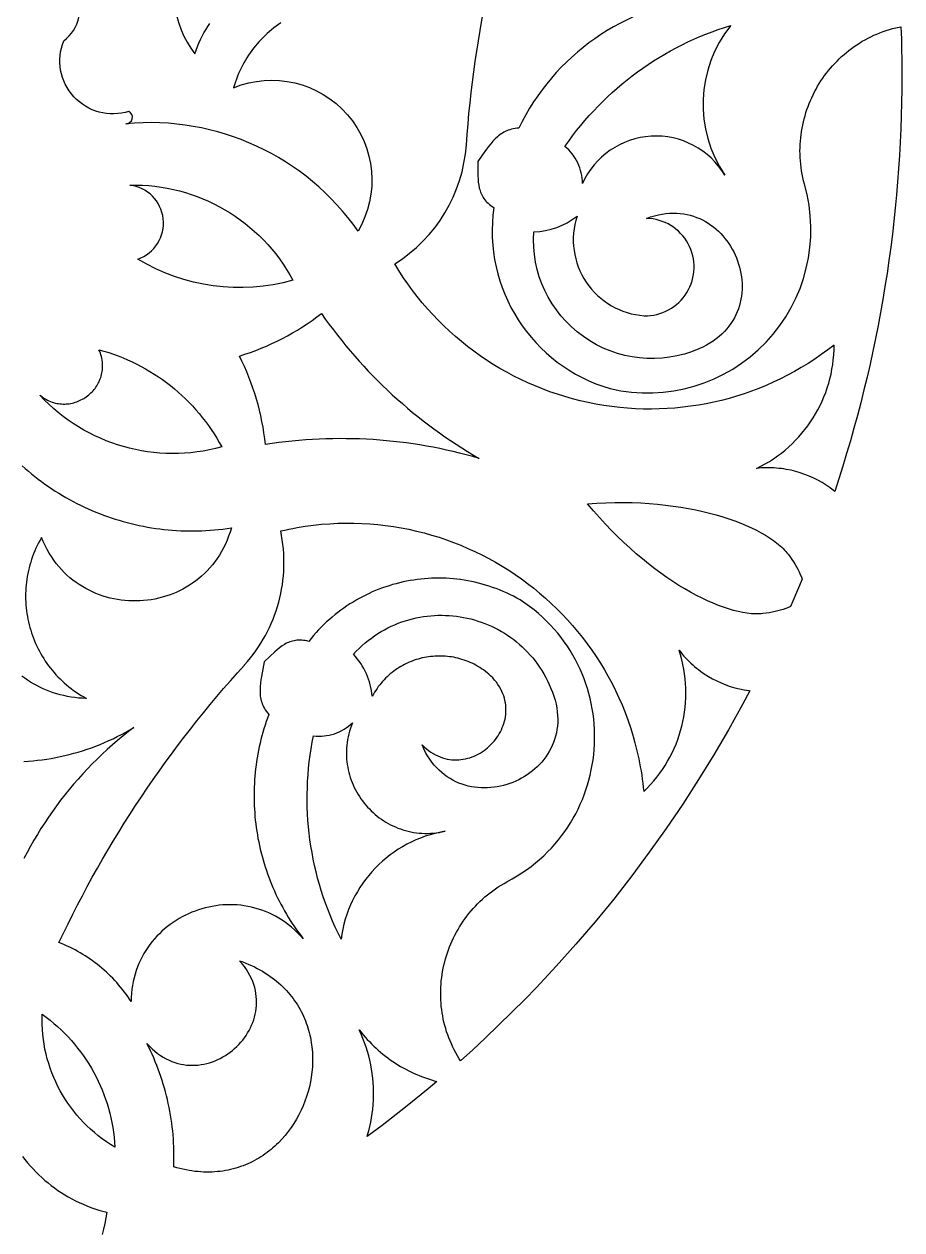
# Model space of a CAD drawing. Extents: x -340 to 340, y -265 to 265.
# Drawn here: x 33.5 to 100, y -87.5 to 3.9 of the extents above; entities that cross this region are included whole.
import ezdxf

# ---------------------------------------------------------------- set-up
doc = ezdxf.new("R2010")
doc.units = 0
doc.layers.add('LAYER_1', color=18, linetype='CONTINUOUS')

msp = doc.modelspace()

# ---------------------------------------------------------------- linework, layer by layer
at = {"layer": 'LAYER_1'}
for points in [[(85.062, 5.944, 0.260478), (70.972, -3.945), (70.824, -3.958), (70.681, -3.977), (70.545, -4.001), (70.413, -4.031), (70.287, -4.066), (70.166, -4.107), (70.05, -4.152), (69.938, -4.203), (69.83, -4.258), (69.726, -4.318), (69.626, -4.382), (69.529, -4.45), (69.435, -4.523), (69.344, -4.599), (69.168, -4.763), (69, -4.942), (68.838, -5.133), (68.679, -5.335), (68.521, -5.547), (68.199, -5.997), (67.856, -6.473), (67.86, -7.035), (67.863, -7.301), (67.869, -7.558), (67.882, -7.805), (67.902, -8.043), (67.933, -8.273), (67.976, -8.493), (68.004, -8.601), (68.036, -8.706), (68.072, -8.809), (68.112, -8.909), (68.158, -9.008), (68.209, -9.105), (68.266, -9.2), (68.329, -9.293), (68.397, -9.384), (68.473, -9.472), (68.555, -9.559), (68.644, -9.645), (68.741, -9.728), (68.845, -9.809), (68.957, -9.889), (69.078, -9.967, 0.373134), (77.889, -23.693, 0.574165), (92.615, -8.189), (92.55, -7.937), (92.493, -7.686), (92.442, -7.434), (92.398, -7.182), (92.362, -6.931), (92.332, -6.679), (92.309, -6.428), (92.292, -6.177), (92.282, -5.927), (92.279, -5.677), (92.283, -5.428), (92.292, -5.18), (92.308, -4.933), (92.331, -4.687), (92.36, -4.442), (92.394, -4.198), (92.435, -3.956), (92.482, -3.716), (92.536, -3.477), (92.594, -3.239), (92.659, -3.004), (92.73, -2.771), (92.806, -2.539), (92.888, -2.31), (92.976, -2.084), (93.069, -1.859), (93.168, -1.638), (93.272, -1.418), (93.381, -1.202), (93.495, -0.988), (93.615, -0.778), (93.74, -0.571), (93.87, -0.366), (94.005, -0.165), (94.145, 0.032), (94.29, 0.226), (94.439, 0.416), (94.594, 0.603), (94.753, 0.785), (94.916, 0.964), (95.084, 1.139), (95.257, 1.309), (95.434, 1.475), (95.616, 1.636), (95.801, 1.793), (95.991, 1.946), (96.185, 2.093), (96.383, 2.236), (96.585, 2.373), (96.792, 2.506), (97.002, 2.633), (97.215, 2.755), (97.433, 2.872), (97.654, 2.983), (97.879, 3.088), (98.107, 3.187), (98.339, 3.281), (98.575, 3.369), (98.813, 3.45), (99.055, 3.525), (99.301, 3.594), (99.549, 3.657), (99.8, 3.713), (99.929, 3.737, -0.009354), (100, -0.003, -0.080245), (94.911, -31.488), (94.844, -31.433), (94.557, -31.214), (94.26, -31.009), (93.953, -30.818), (93.639, -30.64), (93.316, -30.476), (92.986, -30.327), (92.648, -30.193), (92.304, -30.073), (91.954, -29.97), (91.598, -29.882), (91.236, -29.811), (91.054, -29.781), (90.87, -29.756), (90.686, -29.734), (90.5, -29.717), (90.314, -29.705), (90.126, -29.697), (89.938, -29.693), (89.749, -29.693), (89.559, -29.698), (89.369, -29.708), (89.178, -29.722), (88.986, -29.741), (89.319, -29.574), (89.645, -29.395), (89.962, -29.207), (90.272, -29.007), (90.573, -28.798), (90.865, -28.579), (91.148, -28.351), (91.423, -28.113), (91.688, -27.866), (91.944, -27.611), (92.191, -27.347), (92.428, -27.076), (92.655, -26.796), (92.872, -26.509), (93.079, -26.215), (93.276, -25.914), (93.462, -25.606), (93.637, -25.292), (93.802, -24.972), (93.955, -24.646), (94.097, -24.314), (94.227, -23.977), (94.346, -23.636), (94.453, -23.29), (94.548, -22.939), (94.631, -22.584), (94.702, -22.226), (94.76, -21.864), (94.805, -21.499), (94.837, -21.131), (94.857, -20.76), (94.863, -20.387, -0.453995), (61.566, -14.231, 0.240725), (66.993, -5.22), (66.996, -5.21, -0.074077), (72.444, 19.494)], [(51.868, 14.479, 0.578149), (46.414, 1.673), (46.509, 1.954), (46.613, 2.229), (46.725, 2.498), (46.845, 2.76), (46.972, 3.016), (47.107, 3.265), (47.248, 3.508), (47.397, 3.745), (47.552, 3.975)], [(52.925, 4.033), (52.747, 3.91), (52.572, 3.783), (52.4, 3.652), (52.232, 3.517), (52.066, 3.377), (51.904, 3.234), (51.745, 3.086), (51.589, 2.934), (51.438, 2.778), (51.289, 2.618), (51.145, 2.454), (51.004, 2.286), (50.868, 2.115), (50.735, 1.939), (50.607, 1.76), (50.483, 1.577), (50.363, 1.391), (50.247, 1.201), (50.136, 1.007), (50.03, 0.81), (49.928, 0.61), (49.831, 0.406), (49.739, 0.199), (49.652, -0.011), (49.57, -0.225), (49.493, -0.442), (49.421, -0.662), (49.354, -0.885, -0.719328), (58.784, -11.76, 0.270929), (41.2, -3.618, 0.777705), (41.418, -2.676, -0.636132), (36.484, 2.676, 0.862472), (33.696, 7.918, -0.153049)]]:
    msp.add_lwpolyline(points, format="xyb", dxfattribs=at)
for points in [[(87.029, 3.838, 0.329739), (86.59, -7.515, 0.606751), (75.789, -8.151), (75.785, -7.947), (75.77, -7.744), (75.743, -7.543), (75.705, -7.344), (75.656, -7.148), (75.596, -6.955), (75.525, -6.767), (75.445, -6.583), (75.354, -6.403), (75.253, -6.23), (75.144, -6.062), (75.024, -5.902), (74.896, -5.748), (74.76, -5.602), (74.615, -5.465), (74.461, -5.337), (74.75, -4.928), (75.046, -4.527), (75.35, -4.133), (75.662, -3.745), (75.982, -3.365), (76.309, -2.992), (76.644, -2.627), (76.986, -2.269), (77.335, -1.918), (77.691, -1.575), (78.054, -1.24), (78.424, -0.913), (78.8, -0.593), (79.183, -0.282), (79.572, 0.021), (79.967, 0.316), (80.369, 0.603), (80.776, 0.881), (81.189, 1.151), (81.608, 1.412), (82.032, 1.664), (82.462, 1.908), (82.897, 2.142), (83.337, 2.368), (83.783, 2.585), (84.233, 2.792), (84.688, 2.99), (85.147, 3.179), (85.611, 3.358), (86.08, 3.528), (86.552, 3.688)], [(41.483, -8.262, -0.281952), (53.855, -15.483, -0.207503), (42.102, -13.873, 0.794747)], [(82.941, -10.393), (83.206, -10.413), (83.465, -10.446), (83.719, -10.493), (83.967, -10.552), (84.21, -10.624), (84.446, -10.708), (84.676, -10.803), (84.9, -10.91), (85.117, -11.028), (85.327, -11.155), (85.53, -11.293), (85.727, -11.44), (85.916, -11.596), (86.097, -11.761), (86.271, -11.934), (86.437, -12.114), (86.595, -12.302), (86.745, -12.497), (86.887, -12.698), (87.02, -12.905), (87.144, -13.117), (87.26, -13.335), (87.366, -13.557), (87.463, -13.784), (87.551, -14.014), (87.629, -14.248), (87.697, -14.484), (87.755, -14.723), (87.803, -14.965), (87.841, -15.208), (87.868, -15.452), (87.885, -15.697), (87.89, -15.942), (87.885, -16.187), (87.868, -16.432), (87.841, -16.675), (87.801, -16.917), (87.75, -17.158), (87.686, -17.396), (87.611, -17.632), (87.523, -17.864), (87.423, -18.093), (87.311, -18.318), (87.185, -18.538), (87.046, -18.753), (86.895, -18.964), (86.729, -19.168), (86.551, -19.367), (86.358, -19.558), (86.152, -19.743), (85.932, -19.921), (85.697, -20.09), (85.448, -20.251), (85.184, -20.404), (84.905, -20.547), (84.612, -20.68, -0.562024), (72.106, -11.795, 0.166667), (75.381, -10.619, 0.487168), (80.467, -18.166, 1), (80.654, -10.785), (80.955, -10.679), (81.251, -10.59), (81.544, -10.518), (81.833, -10.462), (82.117, -10.422), (82.397, -10.397), (82.671, -10.388)], [(56.011, -17.995, 0.11065), (67.968, -28.983), (67.475, -28.841), (66.98, -28.707), (66.484, -28.579), (65.987, -28.458), (65.488, -28.345), (64.987, -28.238), (64.486, -28.139), (63.983, -28.046), (63.479, -27.961), (62.974, -27.882), (62.468, -27.811), (61.961, -27.747), (61.454, -27.69), (60.945, -27.639), (60.436, -27.596), (59.927, -27.56), (59.417, -27.531), (58.907, -27.509), (58.396, -27.493), (57.885, -27.485), (57.374, -27.484), (56.863, -27.489), (56.352, -27.502), (55.841, -27.521), (55.33, -27.548), (54.82, -27.581), (54.309, -27.621), (53.8, -27.669), (53.29, -27.723), (52.781, -27.784), (52.273, -27.852), (51.766, -27.926), (51.716, -27.489), (51.656, -27.053), (51.586, -26.619), (51.506, -26.187), (51.416, -25.757), (51.317, -25.329), (51.207, -24.904), (51.088, -24.482), (50.96, -24.062), (50.821, -23.646), (50.673, -23.233), (50.516, -22.823), (50.349, -22.417), (50.172, -22.014), (49.987, -21.616), (49.791, -21.221), (50.212, -21.089), (50.63, -20.946), (51.043, -20.794), (51.453, -20.633), (51.859, -20.462), (52.26, -20.282), (52.657, -20.093), (53.05, -19.895), (53.438, -19.688), (53.821, -19.472), (54.199, -19.248), (54.573, -19.014), (54.94, -18.772), (55.303, -18.521), (55.66, -18.262)]]:
    msp.add_lwpolyline(points, format="xyb", close=True, dxfattribs=at)
for points in [[(39.526, -20.85), (39.894, -20.964), (40.258, -21.086), (40.619, -21.218), (40.975, -21.359), (41.326, -21.508), (41.673, -21.667), (42.016, -21.833), (42.354, -22.009), (42.686, -22.192), (43.014, -22.384), (43.336, -22.584), (43.653, -22.792), (43.965, -23.008), (44.271, -23.232), (44.571, -23.463), (44.865, -23.702), (45.153, -23.948), (45.434, -24.202), (45.71, -24.463), (45.978, -24.731), (46.24, -25.005), (46.495, -25.287), (46.744, -25.575), (46.984, -25.87), (47.218, -26.172), (47.444, -26.48), (47.663, -26.794), (47.874, -27.114), (48.077, -27.44), (48.272, -27.772), (48.459, -28.11), (47.992, -28.232), (47.524, -28.336), (47.054, -28.424), (46.583, -28.495), (46.112, -28.549), (45.641, -28.587), (45.17, -28.609), (44.7, -28.615), (44.231, -28.604), (43.763, -28.578), (43.298, -28.535), (42.834, -28.477), (42.374, -28.403), (41.916, -28.314), (41.462, -28.209), (41.012, -28.089), (40.567, -27.954), (40.126, -27.804), (39.69, -27.639), (39.26, -27.459), (38.835, -27.264), (38.417, -27.055), (38.006, -26.831), (37.602, -26.593), (37.205, -26.34), (36.817, -26.074), (36.436, -25.793), (36.065, -25.499), (35.702, -25.19), (35.349, -24.868), (35.007, -24.533), (34.674, -24.184), (34.786, -24.272), (34.899, -24.353), (35.014, -24.428), (35.129, -24.497), (35.246, -24.56), (35.363, -24.616), (35.481, -24.666), (35.6, -24.71), (35.719, -24.749), (35.838, -24.782), (35.958, -24.809), (36.078, -24.83), (36.197, -24.846), (36.316, -24.857), (36.435, -24.862), (36.554, -24.862), (36.672, -24.857), (36.789, -24.847), (36.905, -24.833), (37.021, -24.813), (37.135, -24.789), (37.248, -24.76), (37.36, -24.727), (37.47, -24.69), (37.578, -24.648), (37.685, -24.602), (37.79, -24.552), (37.892, -24.498), (37.993, -24.44), (38.091, -24.378), (38.187, -24.313), (38.281, -24.244), (38.372, -24.171), (38.46, -24.096), (38.545, -24.017), (38.627, -23.934), (38.705, -23.849), (38.781, -23.761), (38.853, -23.67), (38.921, -23.576), (38.986, -23.479), (39.047, -23.38), (39.104, -23.278), (39.157, -23.174), (39.205, -23.068), (39.249, -22.959), (39.289, -22.849), (39.324, -22.736), (39.355, -22.621), (39.38, -22.505), (39.401, -22.387), (39.416, -22.268), (39.426, -22.147), (39.431, -22.024), (39.43, -21.901), (39.424, -21.776), (39.412, -21.65), (39.394, -21.523), (39.37, -21.395), (39.339, -21.266), (39.303, -21.137), (39.26, -21.007), (39.21, -20.876), (39.154, -20.746)], [(79.566, -32.334), (80.212, -32.36), (80.846, -32.4), (81.468, -32.452), (82.076, -32.516), (82.672, -32.592), (83.254, -32.679), (83.821, -32.776), (84.373, -32.884), (84.911, -33.002), (85.432, -33.129), (85.937, -33.265), (86.425, -33.409), (86.896, -33.56), (87.348, -33.72), (87.783, -33.886), (88.198, -34.058), (88.594, -34.237), (88.971, -34.421), (89.326, -34.61), (89.661, -34.803), (89.975, -35.001), (90.266, -35.202), (90.535, -35.406), (90.781, -35.613), (90.895, -35.717), (91.004, -35.822), (91.106, -35.927), (91.202, -36.033), (91.292, -36.139), (91.376, -36.245), (91.523, -36.441), (91.66, -36.633), (91.788, -36.824), (91.908, -37.012), (92.019, -37.2), (92.122, -37.389), (92.217, -37.578), (92.304, -37.769), (92.384, -37.964), (92.444, -38.128), (91.741, -39.799), (91.558, -40.209), (91.402, -40.278), (91.207, -40.356), (91.009, -40.426), (90.808, -40.489), (90.602, -40.545), (90.39, -40.596), (90.172, -40.64), (89.946, -40.68), (89.712, -40.714), (89.469, -40.745), (89.335, -40.758), (89.196, -40.766), (89.053, -40.769), (88.906, -40.768), (88.755, -40.762), (88.601, -40.752), (88.281, -40.717), (87.948, -40.664), (87.6, -40.593), (87.241, -40.503), (86.869, -40.395), (86.487, -40.268), (86.093, -40.124), (85.69, -39.961), (85.278, -39.78), (84.857, -39.581), (84.429, -39.364), (83.993, -39.128), (83.551, -38.875), (83.104, -38.604), (82.651, -38.315), (82.194, -38.008), (81.734, -37.683), (81.27, -37.341), (80.804, -36.981), (80.337, -36.603), (79.869, -36.207), (79.401, -35.794), (78.934, -35.364), (78.467, -34.916), (78.003, -34.45), (77.541, -33.967), (77.083, -33.467), (76.628, -32.949), (76.178, -32.414), (76.875, -32.368), (77.563, -32.338), (78.241, -32.322), (78.909, -32.321)], [(58.469, -33.887), (59.075, -33.906), (59.678, -33.942), (60.277, -33.993), (60.873, -34.06), (61.465, -34.144), (62.053, -34.242), (62.636, -34.356), (63.215, -34.486), (63.789, -34.63), (64.358, -34.789), (64.922, -34.962), (65.479, -35.15), (66.031, -35.353), (66.577, -35.569), (67.116, -35.799), (67.649, -36.043), (68.175, -36.301), (68.693, -36.571), (69.204, -36.855), (69.707, -37.152), (70.203, -37.461), (70.69, -37.784), (71.168, -38.118), (71.638, -38.465), (72.099, -38.823), (72.55, -39.194), (72.992, -39.576), (73.424, -39.969), (73.846, -40.374), (74.258, -40.79), (74.659, -41.217), (75.05, -41.654), (75.429, -42.102), (75.797, -42.561), (76.153, -43.029), (76.497, -43.507), (76.829, -43.996), (77.149, -44.493), (77.456, -45), (77.751, -45.517), (78.032, -46.042), (78.299, -46.576), (78.553, -47.119), (78.793, -47.671), (79.019, -48.23), (79.23, -48.798), (79.427, -49.373), (79.608, -49.957), (79.774, -50.548), (79.925, -51.146), (80.06, -51.751), (80.121, -52.056), (80.179, -52.363), (80.232, -52.672), (80.282, -52.982), (80.327, -53.294), (80.368, -53.608), (80.404, -53.923), (80.437, -54.24), (80.702, -53.978), (80.956, -53.707), (81.2, -53.429), (81.432, -53.143), (81.653, -52.851), (81.863, -52.552), (82.061, -52.246), (82.249, -51.935), (82.425, -51.618), (82.589, -51.296), (82.741, -50.969), (82.882, -50.637), (83.011, -50.3), (83.129, -49.96), (83.234, -49.616), (83.327, -49.269), (83.409, -48.918), (83.478, -48.565), (83.534, -48.21), (83.579, -47.852), (83.611, -47.493), (83.63, -47.133), (83.637, -46.771), (83.631, -46.409), (83.613, -46.046), (83.581, -45.683), (83.537, -45.321), (83.479, -44.959), (83.409, -44.598), (83.325, -44.238), (83.228, -43.88), (83.118, -43.523), (83.237, -43.675), (83.359, -43.822), (83.484, -43.966), (83.612, -44.107), (83.743, -44.244), (83.876, -44.377), (84.012, -44.506), (84.15, -44.632), (84.291, -44.754), (84.434, -44.873), (84.58, -44.988), (84.728, -45.099), (85.029, -45.31), (85.339, -45.506), (85.657, -45.687), (85.981, -45.853), (86.312, -46.003), (86.649, -46.138), (86.991, -46.258), (87.337, -46.362), (87.687, -46.45), (88.041, -46.522), (88.398, -46.579), (88.48, -46.588), (87.932, -47.628), (86.865, -49.548), (85.753, -51.449), (84.596, -53.33), (83.394, -55.19), (82.149, -57.026), (80.861, -58.839), (79.531, -60.625), (78.159, -62.384), (76.747, -64.114), (75.295, -65.813), (73.804, -67.481), (72.275, -69.116), (71.44, -69.97), (68.43, -72.917), (67.474, -73.811), (66.553, -74.634), (66.46, -74.49), (66.326, -74.27), (66.199, -74.047), (66.079, -73.823), (65.966, -73.596), (65.859, -73.367), (65.76, -73.137), (65.666, -72.905), (65.58, -72.671), (65.5, -72.436), (65.427, -72.199), (65.36, -71.962), (65.3, -71.723), (65.247, -71.483), (65.2, -71.243), (65.159, -71.002), (65.125, -70.76), (65.097, -70.518), (65.075, -70.275), (65.06, -70.033), (65.051, -69.79), (65.048, -69.547), (65.051, -69.305), (65.061, -69.063), (65.076, -68.821), (65.098, -68.58), (65.126, -68.339), (65.159, -68.1), (65.199, -67.861), (65.245, -67.623), (65.296, -67.387), (65.354, -67.152), (65.417, -66.918), (65.486, -66.686), (65.56, -66.455), (65.641, -66.227), (65.727, -66), (65.819, -65.775), (65.916, -65.553), (66.019, -65.332), (66.128, -65.115), (66.242, -64.899), (66.362, -64.687), (66.487, -64.477), (66.617, -64.27), (66.753, -64.067), (66.894, -63.866), (67.04, -63.669), (67.192, -63.475), (67.349, -63.285), (67.511, -63.098), (67.678, -62.915), (67.85, -62.737), (68.028, -62.562), (68.21, -62.391), (68.398, -62.225), (68.59, -62.063), (68.788, -61.906), (68.99, -61.753), (69.197, -61.606), (69.409, -61.463), (69.626, -61.325), (69.848, -61.192), (70.074, -61.065), (70.462, -60.854), (70.839, -60.632), (71.204, -60.4), (71.557, -60.158), (71.899, -59.906), (72.229, -59.645), (72.548, -59.375), (72.855, -59.097), (73.151, -58.81), (73.435, -58.515), (73.707, -58.213), (73.967, -57.903), (74.216, -57.587), (74.453, -57.263), (74.679, -56.934), (74.893, -56.598), (75.095, -56.257), (75.285, -55.91), (75.463, -55.558), (75.63, -55.201), (75.785, -54.84), (75.928, -54.475), (76.059, -54.106), (76.178, -53.734), (76.286, -53.358), (76.381, -52.98), (76.465, -52.599), (76.537, -52.216), (76.597, -51.831), (76.645, -51.445), (76.681, -51.057), (76.705, -50.669), (76.717, -50.28), (76.717, -49.891), (76.705, -49.501), (76.681, -49.113), (76.645, -48.725), (76.596, -48.338), (76.536, -47.952), (76.464, -47.568), (76.379, -47.187), (76.283, -46.807), (76.174, -46.43), (76.054, -46.056), (75.921, -45.686), (75.775, -45.319), (75.618, -44.956), (75.449, -44.597), (75.267, -44.243), (75.073, -43.894), (74.867, -43.55), (74.648, -43.212), (74.417, -42.88), (74.174, -42.554), (73.919, -42.234), (73.651, -41.921), (73.371, -41.616), (73.079, -41.317), (72.774, -41.027), (72.456, -40.745), (72.127, -40.471), (71.785, -40.207), (71.43, -39.951), (71.064, -39.705), (70.81, -39.563), (70.555, -39.429), (70.298, -39.301), (70.039, -39.179), (69.779, -39.064), (69.516, -38.955), (69.253, -38.852), (68.988, -38.756), (68.721, -38.666), (68.454, -38.582), (68.185, -38.505), (67.915, -38.433), (67.645, -38.368), (67.373, -38.31), (67.101, -38.257), (66.828, -38.211), (66.555, -38.171), (66.282, -38.137), (66.008, -38.109), (65.734, -38.087), (65.46, -38.071), (65.186, -38.061), (64.912, -38.058), (64.638, -38.06), (64.365, -38.068), (64.092, -38.082), (63.819, -38.103), (63.548, -38.129), (63.277, -38.161), (63.007, -38.199), (62.737, -38.243), (62.469, -38.292), (62.202, -38.348), (61.936, -38.409), (61.672, -38.476), (61.409, -38.549), (61.147, -38.628), (60.888, -38.712), (60.63, -38.802), (60.373, -38.898), (60.119, -38.999), (59.867, -39.107), (59.617, -39.219), (59.37, -39.338), (59.124, -39.462), (58.881, -39.591), (58.641, -39.726), (58.404, -39.867), (58.169, -40.013), (57.937, -40.164), (57.708, -40.321), (57.482, -40.484), (57.259, -40.652), (57.04, -40.825), (56.824, -41.004), (56.612, -41.188), (56.403, -41.378), (56.197, -41.572), (55.996, -41.772), (55.799, -41.978), (55.605, -42.188), (55.416, -42.404), (55.231, -42.626), (55.05, -42.852), (54.91, -42.819), (54.775, -42.793), (54.644, -42.774), (54.517, -42.762), (54.393, -42.756), (54.274, -42.757), (54.157, -42.765), (54.044, -42.778), (53.934, -42.797), (53.826, -42.822), (53.721, -42.852), (53.618, -42.887), (53.516, -42.928), (53.417, -42.973), (53.319, -43.023), (53.223, -43.077), (53.033, -43.199), (52.846, -43.335), (52.66, -43.486), (52.473, -43.648), (52.09, -44.004), (51.681, -44.389), (51.576, -44.966), (51.473, -45.51), (51.429, -45.771), (51.394, -46.026), (51.368, -46.275), (51.356, -46.52), (51.359, -46.76), (51.367, -46.879), (51.38, -46.997), (51.398, -47.115), (51.421, -47.231), (51.45, -47.348), (51.485, -47.464), (51.526, -47.579), (51.574, -47.695), (51.628, -47.81), (51.69, -47.926), (51.759, -48.041), (51.836, -48.156), (51.922, -48.272), (52.015, -48.388), (51.917, -48.658), (51.824, -48.928), (51.735, -49.2), (51.65, -49.472), (51.571, -49.745), (51.495, -50.019), (51.425, -50.294), (51.359, -50.569), (51.297, -50.845), (51.24, -51.122), (51.187, -51.399), (51.139, -51.676), (51.095, -51.954), (51.056, -52.232), (51.022, -52.511), (50.992, -52.789), (50.966, -53.068), (50.945, -53.347), (50.928, -53.626), (50.915, -53.905), (50.907, -54.184), (50.904, -54.463), (50.905, -54.742), (50.91, -55.02), (50.92, -55.299), (50.934, -55.577), (50.952, -55.855), (50.975, -56.132), (51.002, -56.409), (51.034, -56.685), (51.07, -56.961), (51.11, -57.236), (51.154, -57.511), (51.203, -57.784), (51.256, -58.057), (51.314, -58.33), (51.376, -58.601), (51.442, -58.871), (51.512, -59.141), (51.587, -59.409), (51.666, -59.676), (51.749, -59.943), (51.836, -60.207), (51.928, -60.471), (52.024, -60.734), (52.124, -60.995), (52.228, -61.254), (52.337, -61.512), (52.449, -61.769), (52.566, -62.024), (52.687, -62.278), (52.813, -62.529), (52.942, -62.779), (53.076, -63.028), (53.213, -63.274), (53.355, -63.519), (53.501, -63.761), (53.651, -64.002), (53.806, -64.241), (53.964, -64.477), (54.127, -64.712), (54.293, -64.944), (54.464, -65.174), (54.639, -65.401), (54.424, -65.163), (54.204, -64.937), (53.979, -64.723), (53.749, -64.521), (53.515, -64.331), (53.276, -64.153), (53.032, -63.986), (52.785, -63.831), (52.535, -63.688), (52.281, -63.555), (52.024, -63.434), (51.764, -63.325), (51.502, -63.226), (51.238, -63.138), (50.972, -63.061), (50.705, -62.994), (50.436, -62.938), (50.166, -62.892), (49.895, -62.857), (49.625, -62.832), (49.353, -62.817), (49.082, -62.812), (48.812, -62.817), (48.542, -62.832), (48.273, -62.857), (48.006, -62.891), (47.74, -62.934), (47.475, -62.987), (47.213, -63.049), (46.954, -63.12), (46.697, -63.2), (46.443, -63.289), (46.192, -63.386), (45.945, -63.493), (45.701, -63.607), (45.462, -63.731), (45.227, -63.862), (44.997, -64.002), (44.772, -64.15), (44.552, -64.306), (44.338, -64.469), (44.129, -64.641), (43.926, -64.82), (43.73, -65.007), (43.541, -65.201), (43.358, -65.402), (43.183, -65.61), (43.015, -65.826), (42.855, -66.049), (42.703, -66.278), (42.559, -66.514), (42.424, -66.757), (42.298, -67.006), (42.181, -67.262), (42.074, -67.524), (41.977, -67.792), (41.889, -68.066), (41.812, -68.347), (41.746, -68.633), (41.69, -68.924), (41.646, -69.222), (41.613, -69.525), (41.592, -69.833), (41.583, -70.147), (41.459, -69.958), (41.331, -69.772), (41.201, -69.589), (41.066, -69.408), (40.929, -69.231), (40.788, -69.056), (40.643, -68.884), (40.496, -68.716), (40.345, -68.55), (40.191, -68.388), (40.034, -68.228), (39.874, -68.072), (39.711, -67.919), (39.546, -67.77), (39.377, -67.623), (39.205, -67.48), (39.031, -67.34), (38.854, -67.204), (38.674, -67.071), (38.491, -66.942), (38.306, -66.816), (38.119, -66.694), (37.928, -66.576), (37.736, -66.461), (37.541, -66.35), (37.344, -66.242), (37.144, -66.139), (36.943, -66.039), (36.739, -65.943), (36.533, -65.851), (36.324, -65.763), (36.114, -65.679), (36.457, -64.962), (36.806, -64.249), (37.162, -63.538), (37.524, -62.832), (37.893, -62.129), (38.268, -61.429), (38.649, -60.733), (39.037, -60.041), (39.431, -59.353), (39.832, -58.668), (40.238, -57.987), (40.651, -57.31), (41.07, -56.637), (41.495, -55.968), (41.927, -55.302), (42.364, -54.641), (42.808, -53.984), (43.258, -53.331), (43.713, -52.682), (44.175, -52.038), (44.643, -51.397), (45.116, -50.761), (45.596, -50.129), (46.081, -49.502), (46.573, -48.879), (47.07, -48.26), (47.573, -47.646), (48.081, -47.036), (48.596, -46.431), (49.116, -45.831), (49.642, -45.235), (50.173, -44.644), (50.178, -44.635), (50.408, -44.374), (50.628, -44.107), (50.84, -43.835), (51.043, -43.558), (51.238, -43.275), (51.423, -42.988), (51.599, -42.695), (51.767, -42.399), (51.925, -42.098), (52.074, -41.792), (52.214, -41.483), (52.345, -41.17), (52.466, -40.854), (52.578, -40.535), (52.681, -40.212), (52.774, -39.887), (52.857, -39.559), (52.931, -39.229), (52.995, -38.897), (53.05, -38.563), (53.095, -38.227), (53.129, -37.889), (53.154, -37.55), (53.169, -37.211), (53.174, -36.87), (53.169, -36.529), (53.154, -36.187), (53.128, -35.845), (53.093, -35.503), (53.047, -35.161), (52.99, -34.82), (52.923, -34.479), (53.234, -34.409), (53.545, -34.343), (53.855, -34.282), (54.166, -34.225), (54.476, -34.173), (54.786, -34.125), (55.404, -34.043), (56.021, -33.977), (56.637, -33.929), (57.25, -33.899), (57.861, -33.885)], [(65.409, -40.877), (65.687, -40.891), (65.964, -40.914), (66.24, -40.945), (66.515, -40.985), (66.788, -41.032), (67.06, -41.088), (67.331, -41.153), (67.599, -41.225), (67.865, -41.306), (68.128, -41.395), (68.389, -41.491), (68.647, -41.596), (68.902, -41.709), (69.153, -41.83), (69.401, -41.958), (69.646, -42.095), (69.886, -42.239), (70.122, -42.391), (70.354, -42.551), (70.581, -42.719), (70.803, -42.894), (71.02, -43.076), (71.232, -43.267), (71.438, -43.465), (71.639, -43.67), (71.833, -43.883), (72.022, -44.103), (72.204, -44.33), (72.38, -44.565), (72.548, -44.807), (72.71, -45.057), (72.864, -45.313), (73.011, -45.577), (73.151, -45.848), (73.282, -46.126), (73.406, -46.41), (73.52, -46.702), (73.627, -47.007), (73.717, -47.307), (73.79, -47.603), (73.846, -47.894), (73.886, -48.18), (73.911, -48.462), (73.921, -48.739), (73.916, -49.011), (73.896, -49.277), (73.863, -49.538), (73.816, -49.793), (73.757, -50.042), (73.685, -50.285), (73.6, -50.523), (73.505, -50.753), (73.398, -50.977), (73.28, -51.195), (73.152, -51.405), (73.014, -51.609), (72.866, -51.805), (72.71, -51.994), (72.545, -52.175), (72.371, -52.349), (72.19, -52.514), (72.002, -52.672), (71.807, -52.821), (71.605, -52.962), (71.398, -53.095), (71.185, -53.218), (70.967, -53.333), (70.744, -53.438), (70.517, -53.535), (70.286, -53.622), (70.052, -53.699), (69.815, -53.766), (69.575, -53.824), (69.334, -53.871), (69.091, -53.908), (68.846, -53.935), (68.601, -53.951), (68.356, -53.956), (68.111, -53.95), (67.866, -53.933), (67.622, -53.905), (67.38, -53.865), (67.14, -53.814), (66.902, -53.75), (66.667, -53.675), (66.435, -53.588), (66.206, -53.488), (65.982, -53.375), (65.762, -53.25), (65.547, -53.112), (65.338, -52.962), (65.134, -52.797), (64.937, -52.62), (64.746, -52.429), (64.562, -52.224), (64.386, -52.006), (64.218, -51.773), (64.059, -51.526), (63.908, -51.265), (63.766, -50.989), (63.635, -50.698), (63.8, -50.854), (63.968, -50.998), (64.137, -51.129), (64.308, -51.248), (64.481, -51.356), (64.655, -51.451), (64.83, -51.536), (65.006, -51.609), (65.183, -51.672), (65.36, -51.724), (65.537, -51.766), (65.714, -51.797), (65.89, -51.819), (66.066, -51.831), (66.241, -51.834), (66.416, -51.827), (66.588, -51.812), (66.759, -51.787), (66.929, -51.755), (67.096, -51.714), (67.261, -51.665), (67.424, -51.609), (67.583, -51.545), (67.74, -51.474), (67.894, -51.396), (68.044, -51.311), (68.19, -51.22), (68.333, -51.122), (68.471, -51.018), (68.605, -50.909), (68.734, -50.794), (68.859, -50.673), (68.978, -50.548), (69.092, -50.418), (69.2, -50.283), (69.303, -50.143), (69.399, -50), (69.489, -49.853), (69.573, -49.702), (69.649, -49.548), (69.719, -49.39), (69.781, -49.23), (69.836, -49.067), (69.883, -48.902), (69.923, -48.734), (69.954, -48.565), (69.976, -48.393), (69.99, -48.221), (69.995, -48.047), (69.99, -47.872), (69.977, -47.696), (69.953, -47.52), (69.92, -47.343), (69.877, -47.167), (69.823, -46.99), (69.759, -46.814), (69.684, -46.639), (69.597, -46.465), (69.5, -46.292), (69.391, -46.12), (69.27, -45.95), (69.137, -45.782), (68.992, -45.616), (68.834, -45.452), (68.702, -45.337), (68.568, -45.226), (68.432, -45.12), (68.293, -45.019), (68.153, -44.922), (68.011, -44.83), (67.867, -44.743), (67.721, -44.661), (67.574, -44.583), (67.425, -44.51), (67.275, -44.442), (67.123, -44.378), (66.97, -44.319), (66.816, -44.264), (66.662, -44.214), (66.506, -44.169), (66.349, -44.128), (66.192, -44.091), (66.034, -44.059), (65.875, -44.032), (65.716, -44.009), (65.557, -43.99), (65.398, -43.976), (65.238, -43.967), (65.079, -43.961), (64.919, -43.961), (64.76, -43.964), (64.6, -43.972), (64.442, -43.984), (64.283, -44), (64.125, -44.021), (63.968, -44.046), (63.812, -44.076), (63.656, -44.109), (63.501, -44.147), (63.348, -44.189), (63.195, -44.235), (63.044, -44.286), (62.894, -44.34), (62.745, -44.399), (62.598, -44.462), (62.453, -44.529), (62.309, -44.6), (62.168, -44.675), (62.028, -44.754), (61.89, -44.838), (61.754, -44.925), (61.62, -45.016), (61.489, -45.112), (61.36, -45.211), (61.233, -45.314), (61.11, -45.421), (60.988, -45.532), (60.87, -45.647), (60.755, -45.766), (60.642, -45.889), (60.533, -46.016), (60.426, -46.146), (60.323, -46.281), (60.224, -46.419), (60.128, -46.561), (60.035, -46.706), (59.946, -46.856), (59.861, -47.009), (59.837, -46.787), (59.803, -46.567), (59.76, -46.35), (59.709, -46.134), (59.649, -45.922), (59.58, -45.712), (59.502, -45.505), (59.417, -45.302), (59.322, -45.103), (59.22, -44.907), (59.11, -44.716), (58.992, -44.529), (58.866, -44.347), (58.732, -44.17), (58.591, -43.998), (58.442, -43.832), (58.656, -43.603), (58.876, -43.383), (59.1, -43.173), (59.329, -42.972), (59.563, -42.781), (59.801, -42.599), (60.043, -42.427), (60.289, -42.263), (60.539, -42.11), (60.792, -41.965), (61.048, -41.829), (61.308, -41.703), (61.57, -41.586), (61.834, -41.478), (62.101, -41.379), (62.37, -41.288), (62.641, -41.207), (62.914, -41.135), (63.188, -41.071), (63.464, -41.017), (63.74, -40.971), (64.018, -40.933), (64.296, -40.905), (64.574, -40.885), (64.853, -40.874), (65.131, -40.871)], [(58.28, -49.227), (58.206, -49.441), (58.14, -49.656), (58.083, -49.87), (58.034, -50.085), (57.993, -50.298), (57.96, -50.512), (57.935, -50.724), (57.917, -50.936), (57.908, -51.147), (57.905, -51.357), (57.91, -51.565), (57.922, -51.772), (57.942, -51.978), (57.968, -52.181), (58.002, -52.383), (58.042, -52.584), (58.088, -52.782), (58.142, -52.977), (58.201, -53.171), (58.267, -53.362), (58.339, -53.55), (58.418, -53.736), (58.502, -53.919), (58.592, -54.098), (58.688, -54.275), (58.789, -54.448), (58.896, -54.617), (59.008, -54.783), (59.125, -54.946), (59.248, -55.104), (59.375, -55.258), (59.508, -55.409), (59.645, -55.555), (59.786, -55.696), (59.933, -55.833), (60.084, -55.965), (60.239, -56.092), (60.398, -56.215), (60.561, -56.332), (60.728, -56.444), (60.899, -56.551), (61.074, -56.652), (61.252, -56.747), (61.434, -56.836), (61.619, -56.92), (61.807, -56.997), (61.998, -57.068), (62.193, -57.133), (62.39, -57.192), (62.59, -57.243), (62.793, -57.288), (62.998, -57.326), (63.205, -57.357), (63.415, -57.38), (63.627, -57.397), (63.841, -57.405), (64.057, -57.407), (64.275, -57.4), (64.494, -57.385), (64.715, -57.363), (64.938, -57.332), (64.953, -57.329), (64.621, -57.406), (64.247, -57.509), (63.88, -57.626), (63.52, -57.757), (63.167, -57.902), (62.821, -58.06), (62.482, -58.231), (62.152, -58.415), (61.83, -58.612), (61.517, -58.821), (61.213, -59.041), (60.918, -59.273), (60.633, -59.516), (60.357, -59.77), (60.092, -60.034), (59.837, -60.308), (59.593, -60.593), (59.361, -60.887), (59.139, -61.19), (58.93, -61.501), (58.733, -61.822), (58.548, -62.15), (58.376, -62.487), (58.217, -62.831), (58.071, -63.182), (57.939, -63.54), (57.821, -63.905), (57.717, -64.276), (57.628, -64.653), (57.554, -65.035), (57.495, -65.423), (57.273, -64.975), (57.061, -64.523), (56.859, -64.068), (56.667, -63.609), (56.485, -63.147), (56.313, -62.682), (56.151, -62.213), (55.999, -61.742), (55.857, -61.268), (55.725, -60.792), (55.603, -60.313), (55.491, -59.832), (55.389, -59.349), (55.298, -58.864), (55.216, -58.378), (55.145, -57.89), (55.084, -57.4), (55.033, -56.909), (54.993, -56.418), (54.963, -55.925), (54.943, -55.432), (54.933, -54.938), (54.934, -54.443), (54.945, -53.949), (54.967, -53.454), (54.999, -52.96), (55.041, -52.465), (55.094, -51.971), (55.158, -51.478), (55.232, -50.985), (55.316, -50.494), (55.411, -50.003), (55.61, -50.025), (55.81, -50.034), (56.01, -50.032), (56.209, -50.018), (56.408, -49.993), (56.605, -49.956), (56.8, -49.908), (56.992, -49.85), (57.181, -49.78), (57.366, -49.701), (57.546, -49.611), (57.722, -49.51), (57.892, -49.4), (58.056, -49.28), (58.213, -49.151), (58.362, -49.012)], [(65.162, -57.293), (64.953, -57.329), (65.001, -57.318), (65.386, -57.245)], [(50.049, -67.147), (50.278, -67.237), (50.502, -67.33), (50.721, -67.428), (50.933, -67.53), (51.141, -67.636), (51.343, -67.745), (51.539, -67.858), (51.731, -67.974), (51.917, -68.094), (52.098, -68.217), (52.273, -68.344), (52.443, -68.473), (52.608, -68.606), (52.768, -68.742), (52.923, -68.881), (53.073, -69.022), (53.217, -69.167), (53.357, -69.314), (53.491, -69.463), (53.621, -69.616), (53.746, -69.77), (53.865, -69.927), (53.98, -70.086), (54.09, -70.248), (54.195, -70.411), (54.295, -70.577), (54.391, -70.744), (54.481, -70.913), (54.567, -71.084), (54.649, -71.257), (54.725, -71.431), (54.797, -71.607), (54.865, -71.784), (54.928, -71.963), (54.986, -72.143), (55.04, -72.324), (55.089, -72.506), (55.134, -72.689), (55.174, -72.872), (55.21, -73.057), (55.242, -73.243), (55.269, -73.429), (55.292, -73.615), (55.325, -73.99), (55.341, -74.366), (55.341, -74.743), (55.324, -75.119), (55.291, -75.495), (55.242, -75.87), (55.177, -76.242), (55.097, -76.611), (55.001, -76.977), (54.891, -77.339), (54.766, -77.696), (54.626, -78.048), (54.472, -78.393), (54.303, -78.732), (54.121, -79.063), (53.925, -79.385), (53.716, -79.699), (53.494, -80.004), (53.259, -80.298), (53.011, -80.581), (52.75, -80.853), (52.616, -80.984), (52.478, -81.112), (52.337, -81.237), (52.193, -81.359), (52.047, -81.477), (51.897, -81.592), (51.744, -81.703), (51.589, -81.81), (51.431, -81.914), (51.27, -82.014), (51.106, -82.11), (50.94, -82.202), (50.771, -82.29), (50.599, -82.374), (50.424, -82.453), (50.247, -82.528), (50.068, -82.599), (49.885, -82.665), (49.701, -82.727), (49.514, -82.784), (49.324, -82.836), (49.132, -82.884), (48.937, -82.926), (48.74, -82.964), (48.541, -82.996), (48.339, -83.023), (48.135, -83.045), (47.929, -83.062), (47.721, -83.073), (47.51, -83.079), (47.297, -83.079), (47.082, -83.073), (46.865, -83.062), (46.646, -83.045), (46.425, -83.021), (46.202, -82.992), (45.977, -82.957), (45.749, -82.915), (45.52, -82.868), (45.289, -82.814), (45.056, -82.753), (44.822, -82.686), (44.832, -82.382), (44.837, -82.078), (44.837, -81.775), (44.833, -81.472), (44.824, -81.169), (44.809, -80.867), (44.791, -80.565), (44.767, -80.263), (44.738, -79.962), (44.705, -79.662), (44.667, -79.362), (44.624, -79.064), (44.576, -78.766), (44.524, -78.468), (44.467, -78.172), (44.405, -77.877), (44.339, -77.583), (44.267, -77.289), (44.192, -76.997), (44.111, -76.706), (44.026, -76.417), (43.936, -76.128), (43.842, -75.842), (43.743, -75.556), (43.639, -75.272), (43.531, -74.989), (43.418, -74.708), (43.301, -74.429), (43.179, -74.151), (43.052, -73.876), (42.922, -73.601), (42.786, -73.329), (42.984, -73.541), (43.186, -73.737), (43.391, -73.917), (43.6, -74.082), (43.812, -74.232), (44.026, -74.368), (44.242, -74.489), (44.46, -74.596), (44.68, -74.69), (44.901, -74.77), (45.123, -74.837), (45.346, -74.891), (45.569, -74.932), (45.792, -74.961), (46.014, -74.979), (46.236, -74.984), (46.457, -74.978), (46.677, -74.961), (46.895, -74.932), (47.111, -74.894), (47.325, -74.845), (47.536, -74.786), (47.745, -74.717), (47.95, -74.638), (48.152, -74.551), (48.349, -74.455), (48.543, -74.35), (48.732, -74.237), (48.916, -74.116), (49.095, -73.987), (49.269, -73.851), (49.436, -73.707), (49.598, -73.557), (49.753, -73.4), (49.901, -73.237), (50.043, -73.068), (50.177, -72.893), (50.303, -72.712), (50.421, -72.527), (50.531, -72.337), (50.632, -72.142), (50.724, -71.943), (50.806, -71.74), (50.879, -71.533), (50.942, -71.323), (50.995, -71.109), (51.037, -70.893), (51.068, -70.674), (51.088, -70.453), (51.096, -70.23), (51.093, -70.006), (51.077, -69.779), (51.048, -69.552), (51.007, -69.324), (50.952, -69.096), (50.884, -68.867), (50.802, -68.638), (50.706, -68.409), (50.596, -68.181), (50.47, -67.954), (50.33, -67.728), (50.174, -67.504), (50.002, -67.281), (49.814, -67.061)], [(35.152, -71.336), (35.448, -71.568), (35.736, -71.807), (36.017, -72.053), (36.291, -72.307), (36.556, -72.568), (36.813, -72.835), (37.063, -73.109), (37.304, -73.39), (37.537, -73.677), (37.762, -73.97), (37.978, -74.269), (38.186, -74.573), (38.385, -74.883), (38.575, -75.199), (38.756, -75.519), (38.928, -75.845), (39.092, -76.175), (39.246, -76.509), (39.39, -76.848), (39.526, -77.191), (39.652, -77.538), (39.768, -77.889), (39.874, -78.244), (39.971, -78.601), (40.058, -78.962), (40.134, -79.326), (40.201, -79.693), (40.257, -80.062), (40.303, -80.434), (40.339, -80.808), (40.364, -81.184), (40.035, -80.983), (39.714, -80.773), (39.402, -80.552), (39.099, -80.322), (38.805, -80.082), (38.521, -79.833), (38.245, -79.576), (37.98, -79.31), (37.723, -79.036), (37.477, -78.754), (37.24, -78.464), (37.014, -78.167), (36.798, -77.862), (36.592, -77.551), (36.397, -77.234), (36.213, -76.91), (36.039, -76.581), (35.877, -76.245), (35.726, -75.904), (35.586, -75.559), (35.457, -75.208), (35.341, -74.853), (35.236, -74.493), (35.143, -74.13), (35.062, -73.762), (34.993, -73.392), (34.937, -73.018), (34.894, -72.642), (34.863, -72.262), (34.845, -71.881), (34.84, -71.498), (34.848, -71.112)], [(59.024, -72.484), (59.174, -72.666), (59.328, -72.844), (59.485, -73.019), (59.646, -73.19), (59.81, -73.357), (59.977, -73.521), (60.147, -73.681), (60.321, -73.837), (60.497, -73.989), (60.677, -74.137), (60.86, -74.281), (61.045, -74.422), (61.233, -74.558), (61.424, -74.69), (61.618, -74.818), (61.814, -74.942), (62.012, -75.062), (62.213, -75.177), (62.417, -75.288), (62.623, -75.395), (62.83, -75.497), (63.04, -75.595), (63.253, -75.688), (63.467, -75.777), (63.683, -75.862), (63.9, -75.941), (64.12, -76.016), (64.341, -76.087), (64.564, -76.152), (64.752, -76.203), (64.106, -76.755), (62.376, -78.167), (60.617, -79.539), (59.472, -80.392), (59.512, -80.264), (59.602, -79.943), (59.682, -79.619), (59.753, -79.293), (59.813, -78.965), (59.863, -78.635), (59.903, -78.303), (59.933, -77.969), (59.953, -77.634), (59.963, -77.298), (59.963, -76.962), (59.952, -76.625), (59.932, -76.287), (59.901, -75.95), (59.86, -75.612), (59.808, -75.275), (59.746, -74.939), (59.674, -74.603), (59.592, -74.269), (59.499, -73.936), (59.396, -73.604), (59.282, -73.275), (59.158, -72.947), (59.023, -72.621), (58.878, -72.298)]]:
    msp.add_lwpolyline(points, close=True, dxfattribs=at)
for points in [[(33.324, -29.539), (33.562, -29.75), (33.804, -29.957), (34.048, -30.16), (34.296, -30.359), (34.547, -30.553), (34.8, -30.743), (35.056, -30.928), (35.316, -31.109), (35.577, -31.285), (35.842, -31.457), (36.109, -31.625), (36.378, -31.788), (36.651, -31.947), (36.925, -32.1), (37.202, -32.25), (37.481, -32.394), (37.762, -32.535), (38.046, -32.67), (38.332, -32.801), (38.619, -32.927), (38.909, -33.048), (39.201, -33.165), (39.494, -33.276), (39.789, -33.383), (40.086, -33.486), (40.385, -33.583), (40.685, -33.675), (40.987, -33.763), (41.291, -33.846), (41.595, -33.923), (41.902, -33.996), (42.209, -34.064), (42.518, -34.127), (42.828, -34.184), (43.139, -34.237), (43.451, -34.284), (43.765, -34.327), (44.079, -34.364), (44.394, -34.396), (44.71, -34.423), (45.026, -34.445), (45.344, -34.462), (45.662, -34.473), (45.98, -34.479), (46.3, -34.48), (46.619, -34.475), (46.939, -34.465), (47.26, -34.45), (47.58, -34.429), (47.901, -34.403), (48.222, -34.372), (48.544, -34.335), (48.865, -34.292), (49.186, -34.244), (49.088, -34.568), (48.979, -34.882), (48.86, -35.187), (48.73, -35.482), (48.59, -35.768), (48.44, -36.043), (48.281, -36.31), (48.113, -36.566), (47.936, -36.813), (47.751, -37.05), (47.558, -37.278), (47.357, -37.495), (47.149, -37.703), (46.934, -37.901), (46.712, -38.09), (46.484, -38.268), (46.25, -38.437), (46.01, -38.596), (45.765, -38.745), (45.516, -38.884), (45.261, -39.013), (45.002, -39.133), (44.74, -39.242), (44.474, -39.342), (44.204, -39.431), (43.932, -39.511), (43.657, -39.58), (43.38, -39.64), (43.101, -39.69), (42.82, -39.729), (42.538, -39.758), (42.256, -39.778), (41.973, -39.787), (41.689, -39.786), (41.406, -39.775), (41.124, -39.754), (40.842, -39.723), (40.562, -39.681), (40.283, -39.629), (40.005, -39.568), (39.73, -39.495), (39.458, -39.413), (39.189, -39.32), (38.922, -39.217), (38.66, -39.104), (38.401, -38.98), (38.147, -38.846), (37.897, -38.702), (37.652, -38.547), (37.412, -38.382), (37.178, -38.207), (36.95, -38.021), (36.728, -37.825), (36.513, -37.618), (36.305, -37.401), (36.104, -37.173), (35.911, -36.935), (35.726, -36.686), (35.549, -36.426), (35.381, -36.157), (35.222, -35.876), (35.072, -35.585), (34.932, -35.283), (34.802, -34.971), (34.687, -35.173), (34.578, -35.377), (34.475, -35.583), (34.378, -35.79), (34.286, -35.999), (34.2, -36.209), (34.121, -36.42), (34.046, -36.632), (33.978, -36.845), (33.915, -37.06), (33.858, -37.274), (33.806, -37.49), (33.761, -37.706), (33.72, -37.923), (33.686, -38.14), (33.656, -38.357), (33.633, -38.575), (33.614, -38.793), (33.602, -39.01), (33.594, -39.228), (33.592, -39.445), (33.595, -39.662), (33.604, -39.879), (33.618, -40.095), (33.637, -40.31), (33.662, -40.525), (33.691, -40.739), (33.726, -40.952), (33.766, -41.165), (33.811, -41.376), (33.862, -41.585), (33.917, -41.794), (33.977, -42.001), (34.043, -42.207), (34.113, -42.41), (34.188, -42.613), (34.269, -42.813), (34.354, -43.012), (34.444, -43.208), (34.539, -43.403), (34.639, -43.595), (34.743, -43.785), (34.852, -43.973), (34.966, -44.158), (35.085, -44.34), (35.209, -44.52), (35.337, -44.697), (35.469, -44.871), (35.607, -45.042), (35.749, -45.21), (35.895, -45.374), (36.046, -45.536), (36.201, -45.694), (36.361, -45.848), (36.525, -45.999), (36.694, -46.146), (36.867, -46.29), (37.045, -46.429), (37.226, -46.565), (37.412, -46.696), (37.603, -46.823), (37.797, -46.946), (37.996, -47.064), (38.199, -47.178), (37.904, -47.166), (37.613, -47.144), (37.326, -47.113), (37.042, -47.073), (36.762, -47.024), (36.486, -46.965), (36.214, -46.899), (35.947, -46.823), (35.683, -46.74), (35.424, -46.648), (35.17, -46.549), (34.92, -46.441), (34.675, -46.327), (34.435, -46.204), (34.199, -46.075), (33.969, -45.938), (33.744, -45.795), (33.524, -45.645), (33.309, -45.488)], [(33.471, -51.953), (33.816, -51.93), (34.161, -51.9), (34.506, -51.864), (34.851, -51.822), (35.194, -51.772), (35.537, -51.716), (35.88, -51.654), (36.221, -51.584), (36.562, -51.508), (36.901, -51.425), (37.24, -51.336), (37.577, -51.239), (37.913, -51.136), (38.247, -51.027), (38.58, -50.91), (38.912, -50.787), (39.241, -50.657), (39.569, -50.52), (39.895, -50.376), (40.218, -50.226), (40.54, -50.068), (40.859, -49.904), (41.176, -49.733), (41.491, -49.556), (41.803, -49.371), (41.385, -49.692), (40.974, -50.021), (40.569, -50.356), (40.171, -50.699), (39.779, -51.048), (39.395, -51.404), (39.017, -51.767), (38.645, -52.136), (38.281, -52.512), (37.924, -52.894), (37.574, -53.282), (37.231, -53.676), (36.896, -54.076), (36.568, -54.482), (36.247, -54.894), (35.934, -55.311), (35.628, -55.734), (35.33, -56.163), (35.04, -56.597), (34.758, -57.036), (34.483, -57.48), (34.217, -57.93), (33.958, -58.384), (33.708, -58.843), (33.465, -59.307)], [(33.354, -81.885), (33.545, -82.133), (33.742, -82.375), (33.945, -82.612), (34.155, -82.843), (34.371, -83.067), (34.592, -83.286), (34.82, -83.498), (35.053, -83.704), (35.291, -83.904), (35.535, -84.096), (35.784, -84.283), (36.039, -84.462), (36.298, -84.635), (36.562, -84.8), (36.83, -84.958), (37.104, -85.109), (37.381, -85.253), (37.663, -85.389), (37.949, -85.517), (38.239, -85.638), (38.533, -85.751), (38.83, -85.856), (39.132, -85.953), (39.436, -86.042), (39.744, -86.122), (39.678, -86.549), (39.599, -86.975), (39.507, -87.398), (39.402, -87.818)]]:
    msp.add_lwpolyline(points, dxfattribs=at)

doc.saveas('drawing.dxf')
